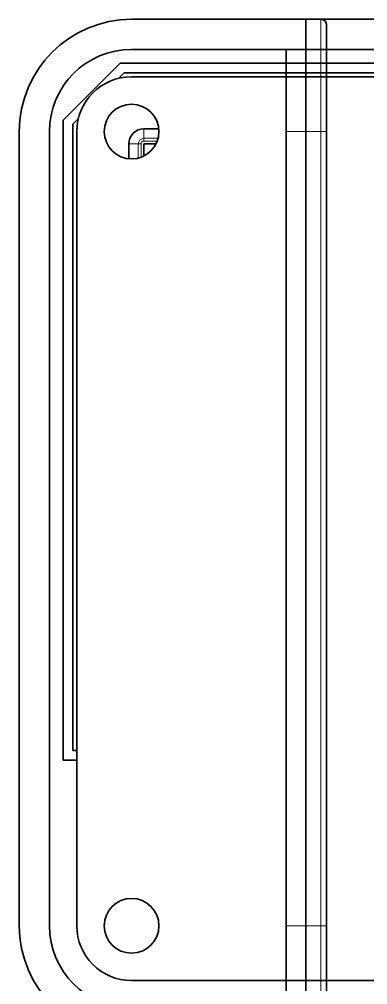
# Model space of a CAD drawing. Extents: x 468 to 804, y 295 to 621.
# Drawn here: x 724.8 to 737.53, y 403.85 to 439.1 of the extents above; entities that cross this region are included whole.
import ezdxf

# ---------------------------------------------------------------- set-up
doc = ezdxf.new("R2010")
doc.units = 0

msp = doc.modelspace()

# ---------------------------------------------------------------- linework, layer by layer
at = {"color": 7, "lineweight": 35}
for p, q in [((757.902, 439.1), (728.902, 439.1)), ((728.902, 438), (757.902, 438)), ((728.483, 437.5), (756.002, 437.5)), ((755.652, 437.15), (728.628, 437.15)), ((728.902, 437), (757.902, 437)), ((726.402, 435.418), (726.402, 412.05)), ((724.802, 406), (724.802, 435)), ((725.902, 406), (725.902, 435)), ((726.752, 412.4), (726.752, 435.273)), ((726.902, 435), (726.902, 406)), ((734.549, 435), (734.549, 406)), ((735.27, 435), (735.27, 406)), ((736.02, 435), (736.02, 406)), ((728.902, 404), (757.902, 404))]:
    msp.add_line(p, q, dxfattribs=at)
at = {"color": 7, "lineweight": 35, "ltscale": 0.1025}
for p, q in [((735.27, 435), (735.27, 439.1)), ((735.27, 401.9), (735.27, 406))]:
    msp.add_line(p, q, dxfattribs=at)
at = {"color": 7, "lineweight": 35, "ltscale": 0.01375}
msp.add_line((735.82, 439.1), (735.27, 439.1), dxfattribs=at)
at = {"color": 7, "lineweight": 13, "ltscale": 0.1025}
for p, q in [((735.82, 435), (735.82, 439.1)), ((735.82, 401.9), (735.82, 406))]:
    msp.add_line(p, q, dxfattribs=at)
at = {"color": 7, "lineweight": 35, "ltscale": 0.0975}
for p, q in [((736.02, 435), (736.02, 438.9)), ((736.02, 402.1), (736.02, 406))]:
    msp.add_line(p, q, dxfattribs=at)
at = {"color": 7, "lineweight": 35, "ltscale": 0.018001}
msp.add_line((734.549, 438), (735.27, 438), dxfattribs=at)
at = {"color": 7, "lineweight": 35, "ltscale": 0.075}
for p, q in [((734.549, 438), (734.549, 435)), ((734.549, 406), (734.549, 403))]:
    msp.add_line(p, q, dxfattribs=at)
at = {"color": 7, "lineweight": 35, "ltscale": 0.073596}
msp.add_line((726.402, 435.418), (728.483, 437.5), dxfattribs=at)
at = {"color": 7, "lineweight": 35, "ltscale": 0.007395}
msp.add_line((728.628, 437.15), (728.419, 436.941), dxfattribs=at)
at = {"color": 7, "lineweight": 35, "ltscale": 0.007393}
msp.add_line((726.961, 435.483), (726.752, 435.273), dxfattribs=at)
at = {"color": 7, "lineweight": 13, "ltscale": 0.00868}
msp.add_line((729.352, 434.755), (729.352, 435.102), dxfattribs=at)
at = {"color": 7, "lineweight": 35, "ltscale": 0.01362}
for p, q in [((729.352, 435.102), (729.897, 435.102)), ((728.8, 434.55), (728.8, 434.005))]:
    msp.add_line(p, q, dxfattribs=at)
at = {"color": 7, "lineweight": 13, "ltscale": 0.018001}
for p, q in [((734.549, 435), (735.27, 435)), ((734.549, 406), (735.27, 406))]:
    msp.add_line(p, q, dxfattribs=at)
at = {"color": 7, "lineweight": 13, "ltscale": 0.01375}
for p, q in [((735.82, 435), (735.27, 435)), ((735.82, 406), (735.27, 406))]:
    msp.add_line(p, q, dxfattribs=at)
at = {"color": 7, "lineweight": 13}
msp.add_line((735.82, 435), (735.82, 406), dxfattribs=at)
at = {"color": 7, "lineweight": 13, "ltscale": 0.005}
for p, q in [((736.02, 435), (735.82, 435)), ((736.02, 406), (735.82, 406))]:
    msp.add_line(p, q, dxfattribs=at)
at = {"color": 7, "lineweight": 13, "ltscale": 0.002497}
msp.add_line((729.352, 434.755), (729.352, 434.655), dxfattribs=at)
at = {"color": 7, "lineweight": 13, "ltscale": 0.01299}
msp.add_line((729.871, 434.755), (729.352, 434.755), dxfattribs=at)
at = {"color": 7, "lineweight": 13, "ltscale": 0.012218}
msp.add_line((729.84, 434.655), (729.352, 434.655), dxfattribs=at)
at = {"color": 7, "lineweight": 13, "ltscale": 0.008681}
msp.add_line((729.147, 434.55), (728.8, 434.55), dxfattribs=at)
at = {"color": 7, "lineweight": 13, "ltscale": 0.012989}
msp.add_line((729.147, 434.55), (729.147, 434.03), dxfattribs=at)
at = {"color": 7, "lineweight": 13, "ltscale": 0.002496}
msp.add_line((729.147, 434.55), (729.247, 434.55), dxfattribs=at)
at = {"color": 7, "lineweight": 13, "ltscale": 0.012217}
msp.add_line((729.247, 434.55), (729.247, 434.061), dxfattribs=at)
at = {"color": 7, "lineweight": 35, "ltscale": 0.011076}
for p in [(729.795, 434.55), (729.352, 434.107)]:
    msp.add_line(p, (729.352, 434.55), dxfattribs=at)
at = {"color": 7, "lineweight": 35, "ltscale": 0.003751}
msp.add_line((726.902, 412.4), (726.752, 412.4), dxfattribs=at)
at = {"color": 7, "lineweight": 35, "ltscale": 0.012502}
msp.add_line((726.902, 412.05), (726.402, 412.05), dxfattribs=at)
at = {"color": 7, "lineweight": 35}
for centre in [(728.902, 435), (728.902, 406)]:
    msp.add_circle(centre, 1, dxfattribs=at)
for centre, radius, start, end in [((728.902, 435), 4.1, 90, 180), ((735.82, 438.9), 0.2, 0, 90), ((728.902, 435), 3, 90, 180), ((728.902, 435), 2, 90, 179.9997), ((729.352, 434.55), 0.552, 90, 180), ((728.902, 406), 4.1, 180, 270), ((728.902, 406), 3, 180, 270), ((728.902, 406), 2, 180, 270)]:
    msp.add_arc(centre, radius, start, end, dxfattribs=at)
at = {"color": 7, "lineweight": 13}
for radius, start in [(0.205, 90), (0.105, 90.0002)]:
    msp.add_arc((729.352, 434.55), radius, start, 180, dxfattribs=at)

doc.saveas('drawing.dxf')
